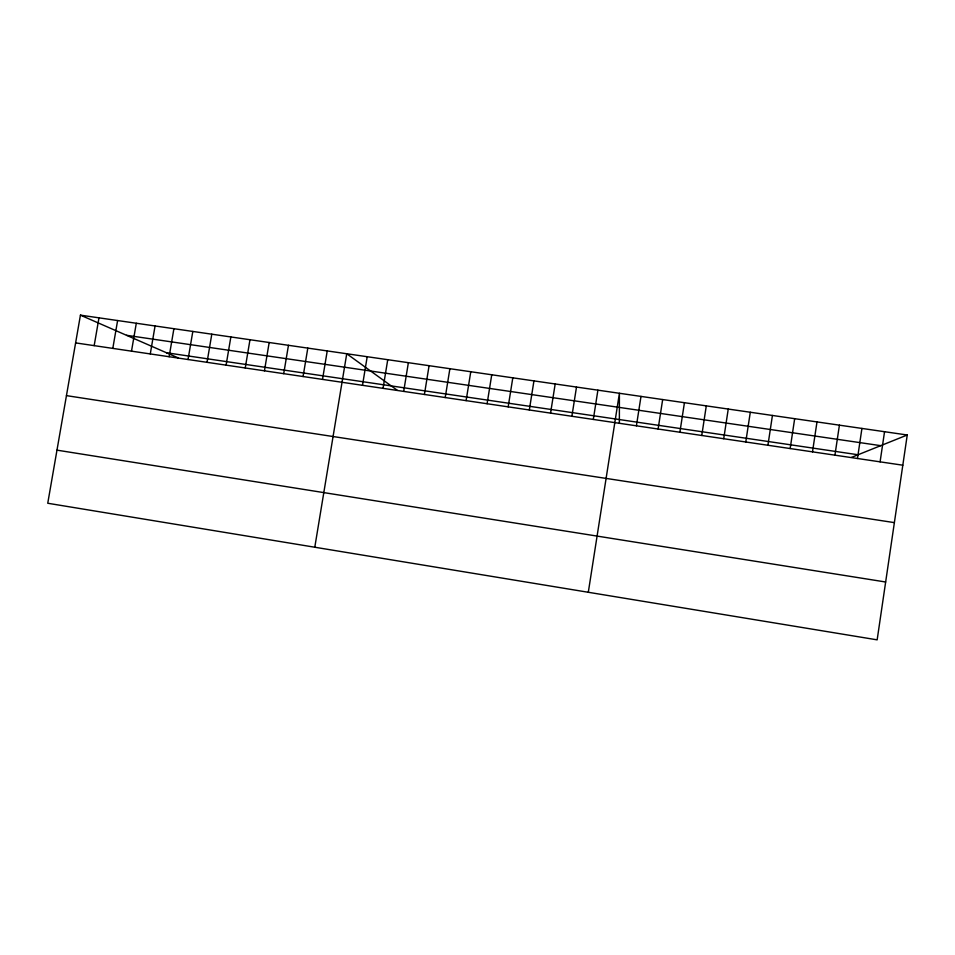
<?xml version="1.0" encoding="UTF-8"?>
<svg xmlns="http://www.w3.org/2000/svg" width="955" height="955" viewBox="0 0 955 955"><rect width="100%" height="100%" fill="white"/><g stroke="black" fill="none" stroke-linecap="round" stroke-linejoin="round"><path stroke-width="1.43" d="M619.377 423.053L619.401 393.281L588.304 592.279M907.25 435.002L877.156 639.85L47.75 503.249L80.435 315.15L907.25 435.002L851.538 457.373M834.933 455.165L839.409 425.166M857.471 458.495L861.923 428.437M880.092 461.85L884.545 431.708M790.167 448.552L794.667 418.684M812.502 451.846L816.991 421.919M745.771 441.986L750.296 412.25M767.927 445.257L772.428 415.461M679.888 432.245L684.437 402.712M701.758 435.48L706.294 405.875M723.723 438.727L728.247 409.062M636.412 425.811L640.996 396.409M658.102 429.022L662.663 399.548M571.89 416.273L576.498 387.062M593.306 419.436L597.902 390.165M529.321 409.982L533.941 380.89M550.558 413.121L555.177 383.97M466.112 400.634L470.767 371.734M487.098 403.738L491.741 374.778M508.167 406.854L512.799 377.822M424.414 394.475L429.082 365.693M445.221 397.543L449.889 368.702M362.494 385.319L367.198 356.716M383.05 388.351L387.742 359.701M403.69 391.407L408.37 362.685M322.515 379.398L327.231 350.927M314.792 547.227L346.737 353.756L397.185 390.213M264.44 370.815L269.179 342.511M283.719 373.668L288.458 345.304M303.081 376.533L307.808 348.109M207.032 362.327L211.795 334.19M226.096 365.144L230.859 336.96M245.232 367.973L249.983 339.729M150.281 353.935L155.068 325.965M169.131 356.728L173.906 328.699M188.04 359.522L192.815 331.445M112.809 348.396L117.608 320.546M131.504 351.165L136.302 323.256M94.175 345.638L98.986 317.836M126.549 335.3L880.725 445.663M166.468 352.753L858.056 454.759M75.612 342.893L902.809 465.204M66.456 395.633L894.381 522.624M56.978 450.151L885.655 582.001M80.435 315.15L178.036 357.815"/></g></svg>
